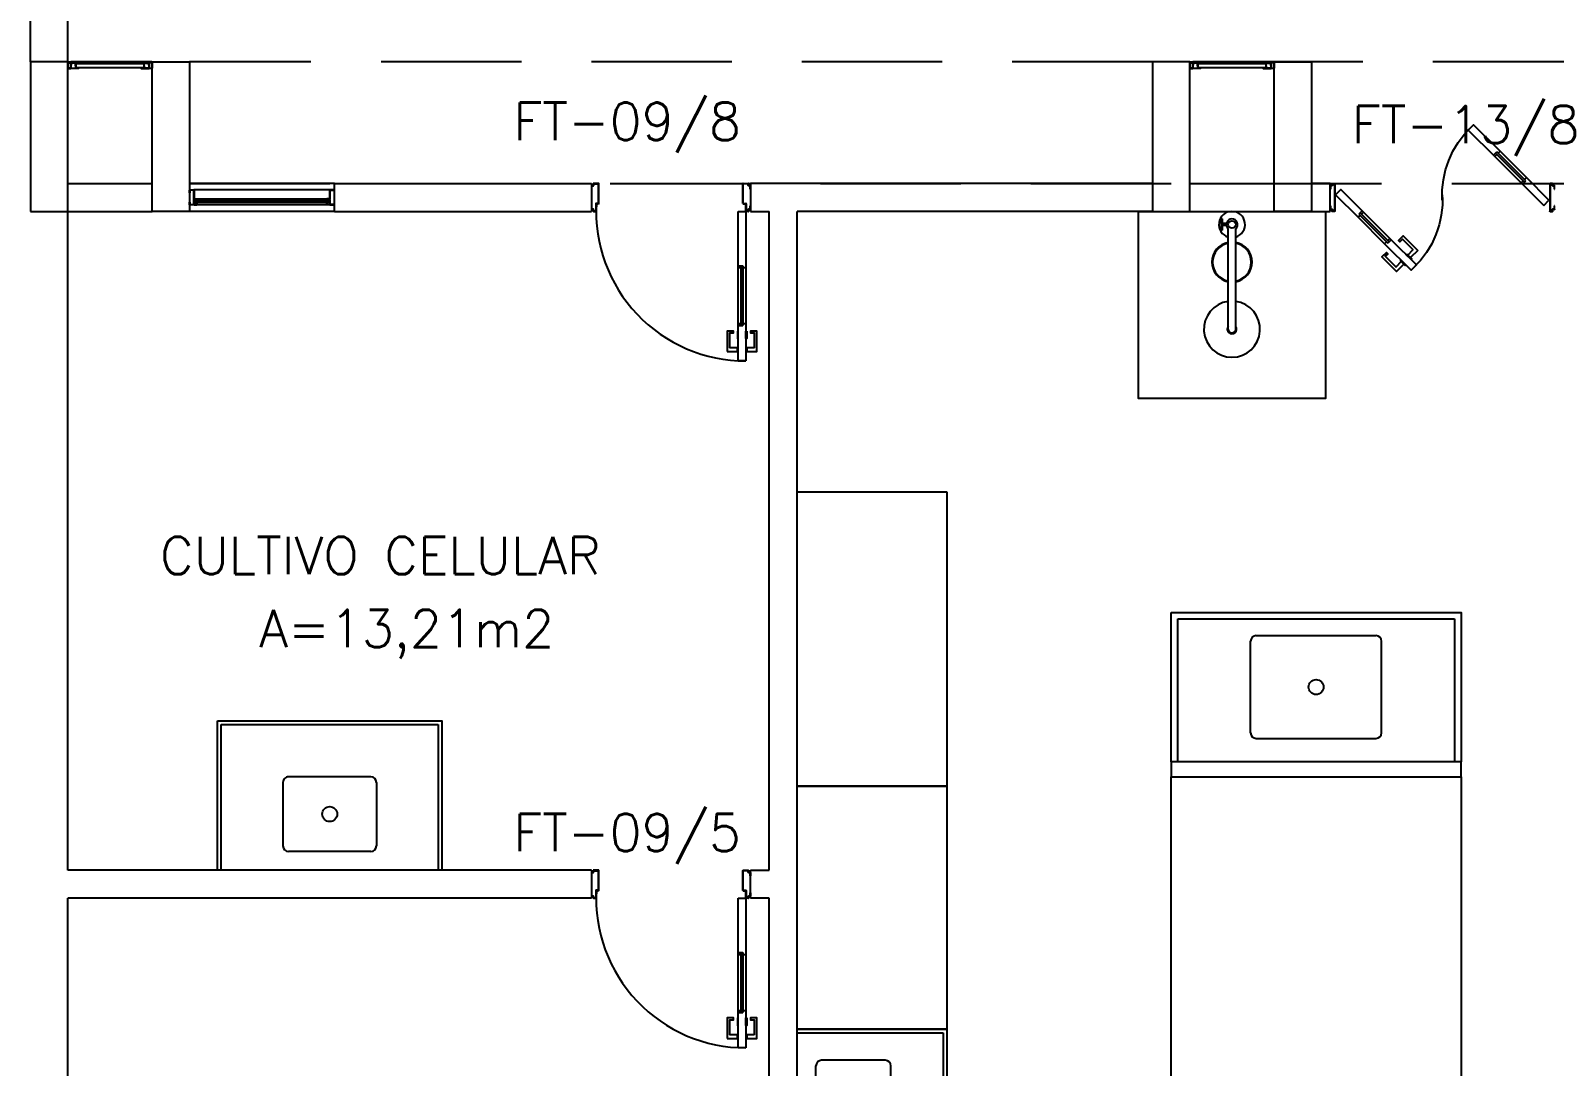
# Model space of a CAD drawing. Header units: millimetres. Extents: x 2128 to 2646, y 1972 to 2207.
# Drawn here: x 2298.61 to 2306.76, y 2103.67 to 2109.21 of the extents above; entities that cross this region are included whole.
import ezdxf

# ---------------------------------------------------------------- set-up
doc = ezdxf.new("R2010")
doc.units = ezdxf.units.MM
doc.linetypes.add('HIDDEN', pattern=[0.375, 0.25, -0.125])
for name, color, linetype in [('A-WC', 2, 'Continuous'), ('AR-ALV', 2, 'Continuous'), ('AR-BANCADAS', 1, 'Continuous'), ('AR-CHUVEIRO', 1, 'Continuous'), ('AR-ESCADA', 2, 'Continuous'), ('AR-ESQ', 1, 'Continuous'), ('AR-ESTC', 3, 'Continuous'), ('AR-LAY-OUT-EQUIPAMENTOS', 1, 'Continuous'), ('AR-PEITORIL', 1, 'Continuous'), ('AR-PISO', 1, 'Continuous'), ('AR-PORTA', 1, 'Continuous'), ('AR-PROJ', 1, 'HIDDEN'), ('BC- VISTA', 1, 'Continuous'), ('BC-CORTE', 14, 'Continuous'), ('BC-CUBA', 1, 'Continuous'), ('COZ1', 1, 'Continuous'), ('DT-ESQ-BAGUETE-C', 1, 'Continuous'), ('DT-ESQ-BAGUETE-V', 1, 'Continuous'), ('DT-ESQ-CHAPA DOBRADA-V', 1, 'Continuous'), ('DT-ESQ-MARCO-V', 1, 'Continuous'), ('DT-ESQ-PERFIL CADEIRA-C', 2, 'Continuous'), ('DT-ESQ-PERFIL CADEIRA-V', 2, 'Continuous'), ('DT-ESQ-PERFIL U-C', 2, 'Continuous'), ('DT-ESQ-VENEZIANA-C', 1, 'Continuous'), ('DT-ESQ-VENEZIANA-V', 1, 'Continuous'), ('DT-ESQ-VIDRO-C', 2, 'Continuous'), ('DT-TXTMOD', 1, 'Continuous'), ('ENDEREÇO', 2, 'Continuous'), ('ES-GUARDACORPO', 2, 'Continuous'), ('es-linhacorte', 1, 'Continuous'), ('ES-PILAR', 3, 'Continuous'), ('Layer2', 2, 'Continuous'), ('maçaneta', 1, 'Continuous'), ('mov', 1, 'Continuous'), ('PM-PERFIL U-C', 2, 'Continuous'), ('PM-VIDRO', 2, 'Continuous'), ('pm1', 2, 'Continuous'), ('pm2', 2, 'Continuous'), ('PROJ2', 1, 'HIDDEN'), ('TEXTO', 2, 'Continuous'), ('Área', 2, 'Continuous')]:
    doc.layers.add(name, color=color, linetype=linetype)
doc.styles.add('S10', font='simplex.shx', dxfattribs={"height": 0.1})
doc.styles.add('UNB-100', font='simplex.shx', dxfattribs={"height": 0.2})
doc.styles.add('UNB1-100', font='simplex.shx', dxfattribs={"height": 0.2})

# ---------------------------------------------------------------- blocks, each defined once
blk = doc.blocks.new('BOX')
at = {"color": 1}
for p, q in [((-0.057, -0.1399), (-0.057, -0.1999)), ((-0.053, -0.1399), (-0.053, -0.1999)), ((-0.03, -0.1649), (-0.053, -0.1649)), ((-0.03, -0.1749), (-0.053, -0.1749)), ((-0.02, -0.7299), (-0.02, -0.1922)), ((0.02, -0.7299), (0.02, -0.1922))]:
    blk.add_line(p, q, dxfattribs=at)
blk.add_circle((0, -0.1699), 0.02, dxfattribs=at)
for centre, radius, start, end in [((0, -0.1699), 0.0699, 286.63481, 253.36519), ((-0.055, -0.1399), 0.002, 0, 180), ((0, -0.1699), 0.03, 311.81031, 228.18969), ((-0.055, -0.1999), 0.002, 180, 0), ((0, -0.3708), 0.1072, 100.75318, 259.24682), ((0, -0.3708), 0.1032, 100.75318, 259.24682), ((0, -0.3708), 0.1032, 280.75318, 79.24682), ((0, -0.3708), 0.1072, 280.75318, 79.24682), ((0, -0.7299), 0.15, 97.66226, 82.33774), ((0, -0.7299), 0.025, 143.1301, 36.8699), ((0, -0.7299), 0.02, 180, 0)]:
    blk.add_arc(centre, radius, start, end, dxfattribs=at)
blk = doc.blocks.new('chuvemerg-p')
at = {"layer": 'A-WC', "xscale": 4.000000000000012, "yscale": 4.000000000000012, "zscale": 4.000000000000012, "rotation": 315.0000000000003}
blk.add_blockref('BOX', (0, 0), dxfattribs=at)
blk = doc.blocks.new('chuveiro-emerg')
at = {"layer": 'AR-LAY-OUT-EQUIPAMENTOS'}
blk.add_lwpolyline([(0, 0.5), (1, 0.5), (1, -0.5), (0, -0.5)], close=True, dxfattribs=at)
at = {"layer": 'AR-LAY-OUT-EQUIPAMENTOS', "xscale": 0.250000000000002, "yscale": 0.250000000000002, "zscale": 0.250000000000002, "rotation": 135}
blk.add_blockref('chuvemerg-p', (-0.1, 0), dxfattribs=at)
blk = doc.blocks.new('CUBAbnc-01P')
at = {"layer": 'COZ1'}
for p, q in [((-0.25, -0.4705), (-0.25, -0.1305)), ((-0.22, -0.1005), (0.22, -0.1005)), ((0.25, -0.4705), (0.25, -0.1305)), ((-0.22, -0.5005), (0.22, -0.5005))]:
    blk.add_line(p, q, dxfattribs=at)
blk.add_circle((0, -0.3005), 0.04, dxfattribs=at)
for centre, start, end in [((-0.22, -0.1305), 90, 180), ((0.22, -0.1305), 0, 90), ((-0.22, -0.4705), 180, 270), ((0.22, -0.4705), 270, 0)]:
    blk.add_arc(centre, 0.03, start, end, dxfattribs=at)
blk = doc.blocks.new('BCP03')
at = {"layer": 'BC- VISTA'}
for p, q in [((0, -0.02), (0.78, -0.02)), ((0.78, -0.02), (0.78, -1.38)), ((0.78, -1.38), (0, -1.38))]:
    blk.add_line(p, q, dxfattribs=at)
blk.add_lwpolyline([(0.8, 0), (0.8, -1.4), (0, -1.4), (0, 0)], close=True, dxfattribs=at)
at = {"layer": 'BC-CUBA', "rotation": 90}
for p in [(0, -0.4167), (0, -0.9833)]:
    blk.add_blockref('CUBAbnc-01P', p, dxfattribs=at)
blk = doc.blocks.new('BCP14')
at = {"layer": 'BC- VISTA'}
blk.add_lwpolyline([(0.8, 0), (0.8, -1.575), (0, -1.575), (0, 0)], close=True, dxfattribs=at)
blk = doc.blocks.new('BCP12')
at = {"layer": 'BC- VISTA'}
blk.add_lwpolyline([(0.8, 0), (0.8, -1.3), (0, -1.3), (0, 0)], close=True, dxfattribs=at)
blk = doc.blocks.new('BCP24')
at = {"layer": 'BC- VISTA'}
blk.add_lwpolyline([(1.55, 0), (1.55, -1.65), (0, -1.65), (0, 0)], close=True, dxfattribs=at)
blk = doc.blocks.new('BCP22')
at = {"layer": 'BC- VISTA'}
for p, q in [((0.035, 0.845), (1.515, 0.845)), ((0.035, 0.08), (0.035, 0.845)), ((1.515, 0.845), (1.515, 0.08))]:
    blk.add_line(p, q, dxfattribs=at)
blk.add_lwpolyline([(0, 0.88), (1.55, 0.88), (1.55, 0.08), (0, 0.08)], close=True, dxfattribs=at)
at = {"layer": 'BC-CORTE'}
blk.add_lwpolyline([(1.55, 0), (1.55, 0.08), (0, 0.08), (0, 0)], close=True, dxfattribs=at)
at = {"layer": 'BC-CUBA'}
for p, q in [((0.455, 0.7555), (1.095, 0.7555)), ((0.425, 0.2355), (0.425, 0.7255)), ((1.125, 0.2355), (1.125, 0.7255)), ((0.455, 0.2055), (1.095, 0.2055))]:
    blk.add_line(p, q, dxfattribs=at)
blk.add_circle((0.775, 0.4805), 0.04, dxfattribs=at)
for centre, start, end in [((0.455, 0.7255), 90, 180), ((1.095, 0.7255), 0, 90), ((0.455, 0.2355), 180, 270), ((1.095, 0.2355), 270, 360)]:
    blk.add_arc(centre, 0.03, start, end, dxfattribs=at)
blk = doc.blocks.new('BCP01')
at = {"layer": 'BC- VISTA'}
for p, q in [((0, -0.02), (0.78, -0.02)), ((0.78, -0.02), (0.78, -1.18)), ((0.78, -1.18), (0, -1.18))]:
    blk.add_line(p, q, dxfattribs=at)
blk.add_lwpolyline([(0.8, 0), (0.8, -1.2), (0, -1.2), (0, 0)], close=True, dxfattribs=at)
at = {"layer": 'BC-CUBA', "rotation": 90}
blk.add_blockref('CUBAbnc-01P', (0, -0.6), dxfattribs=at)
blk = doc.blocks.new('EF01-P')
at = {"layer": 'DT-ESQ-BAGUETE-C', "ltscale": 0.1}
for points in [[(0.0015, 0.035), (0.015, 0.035), (0.015, 0.0335), (0.0015, 0.0335), (0.0015, 0.005), (0.015, 0.005), (0.015, 0.0035), (0.0015, 0.0035, -0.414214), (0, 0.005), (0, 0.0335, -0.414214)], [(0.4485, 0.035), (0.435, 0.035), (0.435, 0.0335), (0.4485, 0.0335), (0.4485, 0.005), (0.435, 0.005), (0.435, 0.0035), (0.4485, 0.0035, 0.414214), (0.45, 0.005), (0.45, 0.0335, 0.414214)]]:
    blk.add_lwpolyline(points, format="xyb", close=True, dxfattribs=at)
at = {"layer": 'DT-ESQ-PERFIL CADEIRA-C', "ltscale": 0.1}
for points in [[(0.01, 0.0015), (0.01, 0.003), (0.0015, 0.003, 1), (0.0015, 0), (0.015, 0, 0.414214), (0.0165, 0.0015), (0.0165, 0.0335), (0.043, 0.0335)], [(0.043, 0.0065), (0.018, 0.0065), (0.018, 0.0165), (0.0165, 0.0165), (0.0165, 0.0065, 0.414214), (0.018, 0.005), (0.043, 0.005), (0.0565, 0.005, 1), (0.0565, 0.008), (0.043, 0.008), (0.043, 0.02), (0.043, 0.032), (0.0565, 0.032, 1), (0.0565, 0.035), (0.043, 0.035), (0.0165, 0.035, 0.414214), (0.015, 0.0335), (0.015, 0.0015), (0.0015, 0.0015)], [(0.0415, 0.02), (0.0415, 0.032, -0.414214), (0.043, 0.0335), (0.0565, 0.0335)], [(0.0415, 0.02), (0.0415, 0.008, 0.414214), (0.043, 0.0065), (0.0565, 0.0065)], [(0.407, 0.0065), (0.432, 0.0065), (0.432, 0.0165), (0.4335, 0.0165), (0.4335, 0.0065, -0.414214), (0.432, 0.005), (0.407, 0.005), (0.3935, 0.005, -1), (0.3935, 0.008), (0.407, 0.008), (0.407, 0.02), (0.407, 0.032), (0.3935, 0.032, -1), (0.3935, 0.035), (0.407, 0.035), (0.4335, 0.035, -0.414214), (0.435, 0.0335), (0.435, 0.0015), (0.4485, 0.0015)], [(0.4085, 0.02), (0.4085, 0.032, 0.414214), (0.407, 0.0335), (0.3935, 0.0335)], [(0.4085, 0.02), (0.4085, 0.008, -0.414214), (0.407, 0.0065), (0.3935, 0.0065)], [(0.44, 0.0015), (0.44, 0.003), (0.4485, 0.003, -1), (0.4485, 0), (0.435, 0, -0.414214), (0.4335, 0.0015), (0.4335, 0.0335), (0.407, 0.0335)]]:
    blk.add_lwpolyline(points, format="xyb", dxfattribs=at)
at = {"layer": 'DT-ESQ-PERFIL CADEIRA-V', "ltscale": 0.1}
blk.add_line((0.015, 0), (0.435, 0), dxfattribs=at)
at = {"layer": 'DT-ESQ-VENEZIANA-C', "ltscale": 0.1}
for p, q in [((0.043, 0.0105), (0.407, 0.0105)), ((0.043, 0.009), (0.407, 0.009))]:
    blk.add_line(p, q, dxfattribs=at)
at = {"layer": 'DT-ESQ-VENEZIANA-V', "ltscale": 0.1}
blk.add_line((0.043, 0.031), (0.407, 0.031), dxfattribs=at)
blk = doc.blocks.new('ES-2P-1PAV-E')
for q in [(-2.95, -0.975), (-2.75, -1.575)]:
    blk.add_line((-2.75, -0.975), q)
at = {"layer": 'AR-PISO'}
for p, q in [((-6.35, 0.775), (0, 0.775)), ((-6.35, 0.775), (-6.35, -0.775)), ((0, -0.775), (0, 0.775)), ((-4.55, -0.775), (0, -0.775)), ((-4.8, -0.9), (-6.3, -0.9)), ((-4.8, -1.2), (-6.3, -1.2)), ((-4.8, -1.5), (-6.3, -1.5)), ((-4.8, -1.8), (-6.3, -1.8)), ((-4.8, -2.1), (-6.2103, -2.1)), ((-4.8, -2.4), (-5.6974, -2.4)), ((-4.8, -2.7), (-5.1112, -2.7))]:
    blk.add_line(p, q, dxfattribs=at)
at = {"layer": 'ES-GUARDACORPO'}
for p, q in [((-6.35, -0.775), (-6.35, -2.0183)), ((-6.3, -0.775), (-6.3, -2.0475)), ((-4.8, -0.9), (-4.8, -0.775)), ((-4.8, -2.8555), (-4.8, -0.9))]:
    blk.add_line(p, q, dxfattribs=at)
for centre in [(-6.325, -0.775), (-4.775, -0.775)]:
    blk.add_arc(centre, 0.025, 0, 180, dxfattribs=at)
at = {"layer": 'es-linhacorte'}
for p, q in [((-5.5781, -2.4698), (-6.5692, -1.8901)), ((-5.5781, -2.4182), (-5.5781, -2.4698)), ((-5.4619, -2.5955), (-5.5781, -2.4182)), ((-4.6489, -2.9309), (-5.4795, -2.516)), ((-5.4795, -2.516), (-5.4619, -2.5955))]:
    blk.add_line(p, q, dxfattribs=at)
at = {"layer": 'ES-PILAR'}
for p, q in [((-2.75, -1.575), (-2.95, -1.575)), ((-4.75, -3.9), (-4.55, -3.9))]:
    blk.add_line(p, q, dxfattribs=at)
for points in [[(-4.55, -1.35), (-4.55, -1.32), (-4.55, -0.775), (-4.75, -0.775), (-4.75, -1.32), (-4.75, -1.35), (-4.75, -3.9), (-4.55, -3.9)], [(-2.75, -0.975), (-2.95, -0.975), (-2.95, -1.575), (-2.75, -1.575)]]:
    blk.add_lwpolyline(points, close=True, dxfattribs=at)
at = {"layer": 'Layer2'}
for p, q in [((-4.75, -1.32), (-4.75, -0.775)), ((-4.55, -1.32), (-4.55, -0.775)), ((-4.75, -3.9), (-4.75, -1.35)), ((-4.55, -3.9), (-4.55, -1.35))]:
    blk.add_line(p, q, dxfattribs=at)
at = {"layer": 'PROJ2', "ltscale": 0.01}
for p, q in [((-4.5, -3.9), (-4.5, -0.775)), ((-3, -0.775), (-3, -5.55)), ((-2.95, -0.775), (-2.95, -5.6)), ((-4.5, -0.9), (-3, -0.9)), ((-4.5, -1.2), (-3, -1.2)), ((-4.5, -1.5), (-3, -1.5)), ((-4.5, -1.8), (-3, -1.8)), ((-6.35, -2.0183), (-6.35, -5.6)), ((-6.3, -2.0475), (-6.3, -5.55)), ((-6.2103, -2.1), (-6.3, -2.1)), ((-4.5, -2.1), (-3, -2.1)), ((-5.6974, -2.4), (-6.3, -2.4)), ((-4.5, -2.4), (-3, -2.4)), ((-5.1112, -2.7), (-6.3, -2.7)), ((-4.5, -2.7), (-3, -2.7)), ((-4.8, -3.9), (-4.8, -2.8555)), ((-4.8, -3), (-6.3, -3)), ((-4.5, -3), (-3, -3)), ((-4.8, -3.3), (-6.3, -3.3)), ((-4.5, -3.3), (-3, -3.3)), ((-4.8, -3.6), (-6.3, -3.6)), ((-4.5, -3.6), (-3, -3.6)), ((-4.8, -3.9), (-6.3, -3.9)), ((-4.8, -3.9), (-4.8, -4.025)), ((-4.75, -3.9), (-4.75, -4.025)), ((-4.55, -3.9), (-4.55, -4.025)), ((-4.5, -3.9), (-4.5, -4.025)), ((-4.5, -3.9), (-3, -3.9)), ((-6.35, -5.6), (-2.95, -5.6)), ((-6.3, -5.55), (-3, -5.55))]:
    blk.add_line(p, q, dxfattribs=at)
for centre in [(-4.775, -4.025), (-4.525, -4.025)]:
    blk.add_arc(centre, 0.025, 180, 0, dxfattribs=at)
blk = doc.blocks.new('EF04A-P')
at = {"layer": 'DT-ESQ-BAGUETE-C', "ltscale": 0.1}
for points in [[(0.039, -0.05), (0.0255, -0.05), (0.0255, -0.0485), (0.039, -0.0485), (0.039, -0.0365), (0.0255, -0.0365), (0.0255, -0.035), (0.039, -0.035, -0.414214), (0.0405, -0.0365), (0.0405, -0.0485, -0.414214)], [(0.736, -0.05), (0.7495, -0.05), (0.7495, -0.0485), (0.736, -0.0485), (0.736, -0.0365), (0.7495, -0.0365), (0.7495, -0.035), (0.736, -0.035, 0.414214), (0.7345, -0.0365), (0.7345, -0.0485, 0.414214)]]:
    blk.add_lwpolyline(points, format="xyb", close=True, dxfattribs=at)
at = {"layer": 'DT-ESQ-BAGUETE-V', "ltscale": 0.1}
blk.add_line((0.736, -0.05), (0.039, -0.05), dxfattribs=at)
at = {"layer": 'DT-ESQ-CHAPA DOBRADA-V', "ltscale": 0.1}
blk.add_line((0.735, -0.067), (0.04, -0.067), dxfattribs=at)
at = {"layer": 'DT-ESQ-MARCO-V', "ltscale": 0.1}
for p, q in [((0.0235, -0.035), (0.7515, -0.035)), ((0.0235, -0.115), (0.7515, -0.115))]:
    blk.add_line(p, q, dxfattribs=at)
at = {"layer": 'DT-ESQ-PERFIL U-C', "ltscale": 0.1}
for points in [[(0.025, -0.0655), (0.025, -0.0655, 0.414214), (0.0235, -0.067), (0.0235, -0.1135), (0.0015, -0.1135), (0.0015, -0.1), (0, -0.1), (0, -0.1135, 0.414214), (0.0015, -0.115), (0.0235, -0.115, 0.414214), (0.025, -0.1135), (0.025, -0.067), (0.04, -0.067, 1), (0.04, -0.064), (0.025, -0.064), (0.025, -0.0365, 0.414214), (0.0235, -0.035), (0.0015, -0.035, 0.414214), (0, -0.0365), (0, -0.05), (0.0015, -0.05), (0.0015, -0.0365), (0.0235, -0.0365), (0.0235, -0.064, 0.414214), (0.025, -0.0655), (0.04, -0.0655)], [(0.75, -0.0655), (0.75, -0.0655, -0.414214), (0.7515, -0.067), (0.7515, -0.1135), (0.7735, -0.1135), (0.7735, -0.1), (0.775, -0.1), (0.775, -0.1135, -0.414214), (0.7735, -0.115), (0.7515, -0.115, -0.414214), (0.75, -0.1135), (0.75, -0.067), (0.735, -0.067, -1), (0.735, -0.064), (0.75, -0.064), (0.75, -0.0365, -0.414214), (0.7515, -0.035), (0.7735, -0.035, -0.414214), (0.775, -0.0365), (0.775, -0.05), (0.7735, -0.05), (0.7735, -0.0365), (0.7515, -0.0365), (0.7515, -0.064, -0.414214), (0.75, -0.0655), (0.735, -0.0655)]]:
    blk.add_lwpolyline(points, format="xyb", dxfattribs=at)
at = {"layer": 'DT-ESQ-VIDRO-C', "ltscale": 0.1}
blk.add_lwpolyline([(0.027, -0.062), (0.027, -0.052), (0.748, -0.052), (0.748, -0.062)], close=True, dxfattribs=at)
at = {"layer": 'DT-TXTMOD', "ltscale": 0.1, "style": 'S10', "flags": 3}
blk.add_attdef('EF04A', (0.05, 0), '', height=0.1, dxfattribs=at)
blk = doc.blocks.new('PM7B')
at = {"layer": 'maçaneta'}
for points in [[(0.7317, -0.2081), (0.7706, -0.247), (0.7848, -0.2329), (0.7576, -0.2056, -0.414214), (0.7576, -0.2035), (0.8131, -0.148), (0.8272, -0.1622), (0.8343, -0.1551), (0.8095, -0.1303)], [(0.806, -0.2824), (0.8449, -0.3213), (0.9227, -0.2435), (0.8979, -0.2187), (0.8908, -0.2258), (0.905, -0.2399), (0.8495, -0.2954, -0.414214), (0.8474, -0.2954), (0.8201, -0.2682)], [(0.8449, -0.3213), (0.806, -0.2824), (0.8201, -0.2682), (0.8474, -0.2954, 0.414214), (0.8495, -0.2954), (0.905, -0.2399), (0.8908, -0.2258), (0.8979, -0.2187), (0.9227, -0.2435)]]:
    blk.add_lwpolyline(points, format="xyb", close=True, dxfattribs=at)
for points in [[(0.7918, -0.2258), (0.7636, -0.2541), (0.7671, -0.2576), (0.7954, -0.2293)], [(0.7918, -0.2258), (0.7636, -0.2541), (0.7671, -0.2576), (0.7954, -0.2293)], [(0.8272, -0.2612), (0.7989, -0.2894), (0.7954, -0.2859), (0.8237, -0.2576)], [(0.8272, -0.2612), (0.7989, -0.2894), (0.7954, -0.2859), (0.8237, -0.2576)]]:
    blk.add_lwpolyline(points, close=True, dxfattribs=at)
at = {"layer": 'mov'}
for centre, start, end in [((0.0994, 0.0888), 356.80287, 46.39924), ((1.1006, 0.0612), 176.80287, 226.39924)]:
    blk.add_arc(centre, 0.5014, start, end, dxfattribs=at)
at = {"layer": 'PM-PERFIL U-C'}
for p, q in [((0, 0.12), (0, 0.1385)), ((0.002, 0.12), (0, 0.12)), ((0.0015, 0.14), (0.01, 0.14)), ((0.0105, 0.138), (0.002, 0.138)), ((0.002, 0.138), (0.002, 0.12)), ((0.01, 0.14), (0.01, 0.1485)), ((0.0115, 0.15), (0.0235, 0.15)), ((0.023, 0.148), (0.012, 0.148)), ((0.012, 0.148), (0.012, 0.1395)), ((0.023, 0.148), (0.023, 0.002)), ((0.025, 0.1485), (0.025, 0.0015)), ((1.175, 0.1485), (1.175, 0.0015)), ((1.1885, 0.15), (1.1765, 0.15)), ((1.177, 0.148), (1.188, 0.148)), ((1.177, 0.148), (1.177, 0.002)), ((1.188, 0.148), (1.188, 0.1395)), ((1.1895, 0.138), (1.198, 0.138)), ((1.19, 0.14), (1.19, 0.1485)), ((1.1985, 0.14), (1.19, 0.14)), ((1.198, 0.138), (1.198, 0.12)), ((1.198, 0.12), (1.2, 0.12)), ((1.2, 0.12), (1.2, 0.1385)), ((0, 0.0115), (0, 0.03)), ((0, 0.03), (0.002, 0.03)), ((0.01, 0.01), (0.0015, 0.01)), ((0.002, 0.03), (0.002, 0.012)), ((0.002, 0.012), (0.0105, 0.012)), ((0.01, 0.0015), (0.01, 0.01)), ((0.0235, 0), (0.0115, 0)), ((0.012, 0.0105), (0.012, 0.002)), ((0.012, 0.002), (0.023, 0.002)), ((1.1765, 0), (1.1885, 0)), ((1.188, 0.002), (1.177, 0.002)), ((1.188, 0.0105), (1.188, 0.002)), ((1.198, 0.012), (1.1895, 0.012)), ((1.19, 0.01), (1.1985, 0.01)), ((1.19, 0.0015), (1.19, 0.01)), ((1.198, 0.03), (1.198, 0.012)), ((1.2, 0.03), (1.198, 0.03)), ((1.2, 0.0115), (1.2, 0.03))]:
    blk.add_line(p, q, dxfattribs=at)
for centre, start, end in [((0.0015, 0.1385), 90, 180), ((0.0115, 0.1485), 90, 180), ((0.0105, 0.1395), 270, 0), ((0.0235, 0.1485), 0, 90), ((1.1765, 0.1485), 90, 180), ((1.1895, 0.1395), 180, 270), ((1.1885, 0.1485), 0, 90), ((1.1985, 0.1385), 0, 90), ((0.0015, 0.0115), 180, 270), ((0.0115, 0.0015), 180, 270), ((0.0105, 0.0105), 0, 90), ((0.0235, 0.0015), 269.93864, 0), ((1.1765, 0.0015), 180, 270.06136), ((1.1895, 0.0105), 90, 180), ((1.1885, 0.0015), 270, 0), ((1.1985, 0.0115), 270, 0)]:
    blk.add_arc(centre, 0.0015, start, end, dxfattribs=at)
at = {"layer": 'PM-VIDRO'}
for p, q in [((0.1607, 0.1707), (0.3021, 0.3122)), ((0.3092, 0.3051), (0.1677, 0.1637)), ((0.8908, -0.1551), (1.0323, -0.0137)), ((1.0393, -0.0207), (0.8979, -0.1622))]:
    blk.add_line(p, q, dxfattribs=at)
at = {"layer": 'pm1'}
for p, q in [((0.3021, 0.3122), (0.2915, 0.3228)), ((0.3021, 0.3122), (0.3092, 0.3192)), ((0.3268, 0.3016), (0.3092, 0.3192)), ((0.3162, 0.3122), (0.3092, 0.3051)), ((0.3198, 0.2945), (0.3092, 0.3051)), ((0.3268, 0.3016), (0.3198, 0.2945)), ((0.0296, 0.0609), (0.1501, 0.1813)), ((0.1501, 0.1813), (0.1607, 0.1707)), ((0.1536, 0.1637), (0.1607, 0.1707)), ((0.1713, 0.146), (0.1536, 0.1637)), ((0.1677, 0.1637), (0.1607, 0.1566)), ((0.1677, 0.1637), (0.1783, 0.1531)), ((0.1783, 0.1531), (0.0579, 0.0326)), ((0.1783, 0.1531), (0.1713, 0.146)), ((0.0579, 0.0326), (0.0296, 0.0609)), ((1.0217, -0.0031), (1.0287, 0.004)), ((1.0287, 0.004), (1.0464, -0.0137)), ((1.0323, -0.0137), (1.0393, -0.0066)), ((1.0464, -0.0137), (1.0393, -0.0207)), ((0.8732, -0.1516), (0.8802, -0.1445)), ((0.8732, -0.1516), (0.8908, -0.1692)), ((0.8802, -0.1445), (0.8908, -0.1551)), ((0.8838, -0.1622), (0.8908, -0.1551)), ((0.8979, -0.1622), (0.8908, -0.1692)), ((0.8979, -0.1622), (0.9085, -0.1728))]:
    blk.add_line(p, q, dxfattribs=at)
for points in [[(0.2915, 0.3228), (0.4329, 0.4642), (0.4612, 0.4359), (0.3198, 0.2945)], [(1.0323, -0.0137), (1.0217, -0.0031), (1.1421, 0.1174), (1.1704, 0.0891), (1.0499, -0.0313), (1.0393, -0.0207)], [(0.9085, -0.1728), (0.7671, -0.3142), (0.7388, -0.2859), (0.8732, -0.1516)]]:
    blk.add_lwpolyline(points, dxfattribs=at)
at = {"layer": 'pm2', "color": 1}
for p, q in [((0.1501, 0.1813), (0.2915, 0.3228)), ((0.3198, 0.2945), (0.1783, 0.1531)), ((0.8802, -0.1445), (1.0217, -0.0031)), ((1.0499, -0.0313), (0.9085, -0.1728))]:
    blk.add_line(p, q, dxfattribs=at)
blk = doc.blocks.new('PM3V')
at = {"layer": 'maçaneta'}
for points in [[(0.02, 0.9), (-0.035, 0.9), (-0.035, 0.79), (0, 0.79), (0, 0.8), (-0.02, 0.8), (-0.02, 0.8785, -0.414214), (-0.0185, 0.88), (0.02, 0.88)], [(0.125, 0.9), (0.07, 0.9), (0.07, 0.88), (0.1085, 0.88, -0.414214), (0.11, 0.8785), (0.11, 0.8), (0.09, 0.8), (0.09, 0.79), (0.125, 0.79)]]:
    blk.add_lwpolyline(points, format="xyb", close=True, dxfattribs=at)
for points in [[(0.02, 0.79), (0.02, 0.83), (0.025, 0.83), (0.025, 0.79)], [(0.07, 0.79), (0.07, 0.83), (0.065, 0.83), (0.065, 0.79)]]:
    blk.add_lwpolyline(points, close=True, dxfattribs=at)
at = {"layer": 'mov'}
blk.add_arc((0.025, 0.15), 0.8, 356.84716, 90, dxfattribs=at)
at = {"layer": 'PM-PERFIL U-C'}
for p, q in [((0, 0.12), (0, 0.1385)), ((0.002, 0.12), (0, 0.12)), ((0.0015, 0.14), (0.01, 0.14)), ((0.002, 0.138), (0.002, 0.12)), ((0.0105, 0.138), (0.002, 0.138)), ((0.01, 0.14), (0.01, 0.1485)), ((0.0115, 0.15), (0.0235, 0.15)), ((0.012, 0.148), (0.012, 0.1395)), ((0.023, 0.148), (0.012, 0.148)), ((0.023, 0.1085), (0.023, 0.148)), ((0.038, 0.107), (0.0245, 0.107)), ((0.025, 0.1485), (0.025, 0.109)), ((0.0385, 0.109), (0.025, 0.109)), ((0.038, 0.107), (0.038, 0.002)), ((0.04, 0.1075), (0.04, 0.0015)), ((0.81, 0.1075), (0.81, 0.0015)), ((0.8115, 0.109), (0.825, 0.109)), ((0.812, 0.107), (0.8255, 0.107)), ((0.812, 0.107), (0.812, 0.002)), ((0.825, 0.1485), (0.825, 0.109)), ((0.8385, 0.15), (0.8265, 0.15)), ((0.827, 0.148), (0.838, 0.148)), ((0.827, 0.1085), (0.827, 0.148)), ((0.838, 0.148), (0.838, 0.1395)), ((0.8395, 0.138), (0.848, 0.138)), ((0.84, 0.14), (0.84, 0.1485)), ((0.8485, 0.14), (0.84, 0.14)), ((0.848, 0.138), (0.848, 0.12)), ((0.848, 0.12), (0.85, 0.12)), ((0.85, 0.12), (0.85, 0.1385)), ((0, 0.03), (0.002, 0.03)), ((0, 0.0115), (0, 0.03)), ((0.01, 0.01), (0.0015, 0.01)), ((0.002, 0.03), (0.002, 0.012)), ((0.002, 0.012), (0.0105, 0.012)), ((0.01, 0.0015), (0.01, 0.01)), ((0.0385, 0), (0.0115, 0)), ((0.012, 0.0105), (0.012, 0.002)), ((0.012, 0.002), (0.038, 0.002)), ((0.8115, 0), (0.8385, 0)), ((0.838, 0.002), (0.812, 0.002)), ((0.838, 0.0105), (0.838, 0.002)), ((0.848, 0.012), (0.8395, 0.012)), ((0.84, 0.0015), (0.84, 0.01)), ((0.84, 0.01), (0.8485, 0.01)), ((0.85, 0.03), (0.848, 0.03)), ((0.848, 0.03), (0.848, 0.012)), ((0.85, 0.0115), (0.85, 0.03))]:
    blk.add_line(p, q, dxfattribs=at)
for centre, start, end in [((0.0015, 0.1385), 90, 180), ((0.0115, 0.1485), 90, 180), ((0.0105, 0.1395), 270, 0), ((0.0245, 0.1085), 180, 270), ((0.0235, 0.1485), 360, 90), ((0.0385, 0.1075), 0, 90), ((0.8115, 0.1075), 90, 180), ((0.8265, 0.1485), 90, 180), ((0.8255, 0.1085), 270, 0), ((0.8395, 0.1395), 180, 270), ((0.8385, 0.1485), 0, 90), ((0.8485, 0.1385), 0, 90), ((0.0015, 0.0115), 180, 270), ((0.0115, 0.0015), 180, 270), ((0.0105, 0.0105), 0, 90), ((0.0385, 0.0015), 269.93864, 0), ((0.8115, 0.0015), 180, 270.06136), ((0.8395, 0.0105), 90, 180), ((0.8385, 0.0015), 270, 0), ((0.8485, 0.0115), 270, 0)]:
    blk.add_arc(centre, 0.0015, start, end, dxfattribs=at)
at = {"layer": 'PM-VIDRO', "color": 1}
for p, q in [((0.04, 0.45), (0.04, 0.75)), ((0.05, 0.75), (0.05, 0.45))]:
    blk.add_line(p, q, dxfattribs=at)
at = {"layer": 'pm1'}
for p, q in [((0.025, 0.95), (0.065, 0.95)), ((0.025, 0.75), (0.025, 0.95)), ((0.065, 0.95), (0.065, 0.76)), ((0.04, 0.75), (0.025, 0.75)), ((0.065, 0.76), (0.04, 0.76)), ((0.04, 0.75), (0.04, 0.76)), ((0.05, 0.76), (0.05, 0.75)), ((0.065, 0.75), (0.05, 0.75)), ((0.065, 0.76), (0.065, 0.75)), ((0.025, 0.15), (0.025, 0.45)), ((0.04, 0.45), (0.025, 0.45)), ((0.04, 0.44), (0.04, 0.45)), ((0.065, 0.44), (0.04, 0.44)), ((0.065, 0.45), (0.05, 0.45)), ((0.05, 0.45), (0.05, 0.44)), ((0.065, 0.45), (0.065, 0.44)), ((0.065, 0.44), (0.065, 0.15)), ((0.065, 0.15), (0.025, 0.15))]:
    blk.add_line(p, q, dxfattribs=at)
at = {"layer": 'pm2'}
for p, q in [((0.025, 0.45), (0.025, 0.75)), ((0.065, 0.75), (0.065, 0.45)), ((0.025, 0.15), (0.025, 0.109)), ((0.025, 0.109), (0.035, 0.109)), ((0.8252, 0.109), (0.8152, 0.109)), ((0.8152, 0), (0.8402, 0)), ((0.8402, 0.01), (0.8502, 0.01)), ((0.8402, 0), (0.8402, 0.01))]:
    blk.add_line(p, q, dxfattribs=at)
blk = doc.blocks.new('PM3V-B')
at = {"layer": 'maçaneta'}
for points in [[(0.02, 0.9), (-0.035, 0.9), (-0.035, 0.79), (0, 0.79), (0, 0.8), (-0.02, 0.8), (-0.02, 0.8785, -0.414214), (-0.0185, 0.88), (0.02, 0.88)], [(0.125, 0.9), (0.07, 0.9), (0.07, 0.88), (0.1085, 0.88, -0.414214), (0.11, 0.8785), (0.11, 0.8), (0.09, 0.8), (0.09, 0.79), (0.125, 0.79)]]:
    blk.add_lwpolyline(points, format="xyb", close=True, dxfattribs=at)
for points in [[(0.02, 0.79), (0.02, 0.83), (0.025, 0.83), (0.025, 0.79)], [(0.07, 0.79), (0.07, 0.83), (0.065, 0.83), (0.065, 0.79)]]:
    blk.add_lwpolyline(points, close=True, dxfattribs=at)
at = {"layer": 'mov'}
blk.add_arc((0.025, 0.15), 0.8, 356.84716, 90, dxfattribs=at)
at = {"layer": 'PM-PERFIL U-C'}
for p, q in [((0, 0.12), (0, 0.1385)), ((0.002, 0.12), (0, 0.12)), ((0.0015, 0.14), (0.01, 0.14)), ((0.002, 0.138), (0.002, 0.12)), ((0.0105, 0.138), (0.002, 0.138)), ((0.01, 0.14), (0.01, 0.1485)), ((0.0115, 0.15), (0.0235, 0.15)), ((0.012, 0.148), (0.012, 0.1395)), ((0.023, 0.148), (0.012, 0.148)), ((0.023, 0.1085), (0.023, 0.148)), ((0.038, 0.107), (0.0245, 0.107)), ((0.025, 0.15), (0.025, 0.109)), ((0.025, 0.1485), (0.025, 0.109)), ((0.025, 0.109), (0.035, 0.109)), ((0.0385, 0.109), (0.025, 0.109)), ((0.038, 0.107), (0.038, 0.002)), ((0.04, 0.1075), (0.04, 0.0015)), ((0.81, 0.1075), (0.81, 0.0015)), ((0.8115, 0.109), (0.825, 0.109)), ((0.812, 0.107), (0.8255, 0.107)), ((0.812, 0.107), (0.812, 0.002)), ((0.8252, 0.109), (0.8152, 0.109)), ((0.825, 0.1485), (0.825, 0.109)), ((0.8385, 0.15), (0.8265, 0.15)), ((0.827, 0.148), (0.838, 0.148)), ((0.827, 0.1085), (0.827, 0.148)), ((0.838, 0.148), (0.838, 0.1395)), ((0.8395, 0.138), (0.848, 0.138)), ((0.84, 0.14), (0.84, 0.1485)), ((0.8485, 0.14), (0.84, 0.14)), ((0.848, 0.138), (0.848, 0.12)), ((0.848, 0.12), (0.85, 0.12)), ((0.85, 0.12), (0.85, 0.1385)), ((0, 0.03), (0.002, 0.03)), ((0, 0.0115), (0, 0.03)), ((0.01, 0.01), (0.0015, 0.01)), ((0.002, 0.03), (0.002, 0.012)), ((0.002, 0.012), (0.0105, 0.012)), ((0.01, 0.0015), (0.01, 0.01)), ((0.0385, 0), (0.0115, 0)), ((0.012, 0.0105), (0.012, 0.002)), ((0.012, 0.002), (0.038, 0.002)), ((0.8115, 0), (0.8385, 0)), ((0.838, 0.002), (0.812, 0.002)), ((0.8152, 0), (0.8402, 0)), ((0.838, 0.0105), (0.838, 0.002)), ((0.848, 0.012), (0.8395, 0.012)), ((0.84, 0.0015), (0.84, 0.01)), ((0.84, 0.01), (0.8485, 0.01)), ((0.8402, 0.01), (0.8502, 0.01)), ((0.8402, 0), (0.8402, 0.01)), ((0.85, 0.03), (0.848, 0.03)), ((0.848, 0.03), (0.848, 0.012)), ((0.85, 0.0115), (0.85, 0.03))]:
    blk.add_line(p, q, dxfattribs=at)
for centre, start, end in [((0.0015, 0.1385), 90, 180), ((0.0115, 0.1485), 90, 180), ((0.0105, 0.1395), 270, 0), ((0.0245, 0.1085), 180, 270), ((0.0235, 0.1485), 360, 90), ((0.0385, 0.1075), 0, 90), ((0.8115, 0.1075), 90, 180), ((0.8265, 0.1485), 90, 180), ((0.8255, 0.1085), 270, 0), ((0.8395, 0.1395), 180, 270), ((0.8385, 0.1485), 0, 90), ((0.8485, 0.1385), 0, 90), ((0.0015, 0.0115), 180, 270), ((0.0115, 0.0015), 180, 270), ((0.0105, 0.0105), 0, 90), ((0.0385, 0.0015), 269.93864, 0), ((0.8115, 0.0015), 180, 270.06136), ((0.8395, 0.0105), 90, 180), ((0.8385, 0.0015), 270, 0), ((0.8485, 0.0115), 270, 0)]:
    blk.add_arc(centre, 0.0015, start, end, dxfattribs=at)
at = {"layer": 'PM-VIDRO'}
for p, q in [((0.04, 0.45), (0.04, 0.75)), ((0.05, 0.75), (0.05, 0.45))]:
    blk.add_line(p, q, dxfattribs=at)
at = {"layer": 'pm1'}
for p, q in [((0.025, 0.95), (0.065, 0.95)), ((0.025, 0.75), (0.025, 0.95)), ((0.065, 0.95), (0.065, 0.76)), ((0.04, 0.75), (0.025, 0.75)), ((0.065, 0.76), (0.04, 0.76)), ((0.04, 0.75), (0.04, 0.76)), ((0.05, 0.76), (0.05, 0.75)), ((0.065, 0.75), (0.05, 0.75)), ((0.065, 0.76), (0.065, 0.75)), ((0.025, 0.15), (0.025, 0.45)), ((0.04, 0.45), (0.025, 0.45)), ((0.04, 0.44), (0.04, 0.45)), ((0.065, 0.44), (0.04, 0.44)), ((0.065, 0.45), (0.05, 0.45)), ((0.05, 0.45), (0.05, 0.44)), ((0.065, 0.45), (0.065, 0.44)), ((0.065, 0.44), (0.065, 0.15)), ((0.065, 0.15), (0.025, 0.15))]:
    blk.add_line(p, q, dxfattribs=at)
at = {"layer": 'pm2'}
for p, q in [((0.025, 0.45), (0.025, 0.75)), ((0.065, 0.75), (0.065, 0.45))]:
    blk.add_line(p, q, dxfattribs=at)

msp = doc.modelspace()

# ---------------------------------------------------------------- linework, layer by layer
at = {"layer": 'AR-ALV'}
for p, q in [((2298.6115, 2109.0401), (2298.6115, 2109.9226)), ((2298.8115, 2109.0401), (2298.8115, 2109.9226)), ((2298.8115, 2108.3901), (2299.2615, 2108.3901)), ((2300.2365, 2108.2401), (2300.2365, 2108.3901)), ((2300.2365, 2108.3901), (2301.6115, 2108.3901)), ((2301.6113, 2108.3901), (2301.6113, 2108.2401)), ((2304.6115, 2108.3901), (2302.4615, 2108.3901)), ((2302.4615, 2108.3901), (2302.4615, 2108.2401)), ((2304.8115, 2108.3901), (2305.2615, 2108.3901)), ((2305.5615, 2108.3901), (2305.4615, 2108.3901)), ((2305.5615, 2108.2401), (2305.5615, 2108.3901)), ((2298.8115, 2108.2401), (2299.2615, 2108.2401)), ((2298.8115, 2104.7151), (2298.8115, 2108.2401)), ((2300.2365, 2108.2401), (2301.6115, 2108.2401)), ((2302.4615, 2108.2401), (2302.5615, 2108.2401)), ((2302.5615, 2104.7151), (2302.5615, 2108.2401)), ((2302.7115, 2099.9151), (2302.7115, 2108.2401)), ((2304.6115, 2108.2401), (2302.7115, 2108.2401)), ((2304.8115, 2108.2401), (2305.2615, 2108.2401)), ((2305.4615, 2108.2401), (2305.5615, 2108.2401)), ((2301.6113, 2104.7151), (2298.8115, 2104.7151)), ((2301.6113, 2104.7151), (2301.6113, 2104.5651)), ((2302.4615, 2104.5651), (2302.4615, 2104.7151)), ((2302.4615, 2104.7151), (2302.5615, 2104.7151)), ((2298.8115, 2099.9151), (2298.8115, 2104.5651)), ((2301.6113, 2104.5651), (2298.8115, 2104.5651)), ((2302.5615, 2104.5651), (2302.4615, 2104.5651)), ((2302.5615, 2099.9151), (2302.5615, 2104.5651))]:
    msp.add_line(p, q, dxfattribs=at)
at = {"layer": 'AR-ESTC'}
for p, q in [((2298.8115, 2109.0401), (2298.6115, 2109.0401)), ((2298.6115, 2109.0401), (2298.6115, 2108.2401)), ((2298.8115, 2108.2401), (2298.8115, 2109.0401)), ((2299.2615, 2109.0401), (2299.4615, 2109.0401)), ((2299.2615, 2108.2401), (2299.2615, 2109.0401)), ((2299.4615, 2109.0401), (2299.4615, 2108.2401)), ((2304.8115, 2109.0401), (2304.6115, 2109.0401)), ((2304.6115, 2109.0401), (2304.6115, 2108.2401)), ((2304.8115, 2108.2401), (2304.8115, 2109.0401)), ((2305.2615, 2109.0401), (2305.4615, 2109.0401)), ((2305.2615, 2108.2401), (2305.2615, 2109.0401)), ((2305.4615, 2109.0401), (2305.4615, 2108.2401)), ((2298.6115, 2108.2401), (2298.8115, 2108.2401)), ((2299.4615, 2108.2401), (2299.2615, 2108.2401)), ((2304.6115, 2108.2401), (2304.8115, 2108.2401)), ((2305.4615, 2108.2401), (2305.2615, 2108.2401))]:
    msp.add_line(p, q, dxfattribs=at)
at = {"layer": 'AR-PEITORIL'}
for p, q in [((2300.2365, 2108.3901), (2299.4615, 2108.3901)), ((2300.2365, 2108.2401), (2299.4615, 2108.2401))]:
    msp.add_line(p, q, dxfattribs=at)
at = {"layer": 'AR-PROJ', "ltscale": 3}
for p, q in [((2358.6115, 2109.0401), (2299.4615, 2109.0401)), ((2299.4615, 2109.0401), (2299.4615, 2108.3901)), ((2299.4615, 2108.3901), (2358.6115, 2108.3901))]:
    msp.add_line(p, q, dxfattribs=at)

# ---------------------------------------------------------------- block references
at = {"layer": 'AR-BANCADAS'}
for name, p in [('BCP14', (2302.7115, 2106.7401)), ('BCP22', (2304.7115, 2105.2151)), ('BCP12', (2302.7115, 2105.1651)), ('BCP24', (2304.7115, 2105.2151)), ('BCP03', (2302.7115, 2103.8651))]:
    msp.add_blockref(name, p, dxfattribs=at)
at = {"layer": 'AR-BANCADAS', "rotation": 90}
msp.add_blockref('BCP01', (2299.6115, 2104.7151), dxfattribs=at)
at = {"layer": 'AR-CHUVEIRO', "rotation": 270}
msp.add_blockref('chuveiro-emerg', (2305.0365, 2108.2401), dxfattribs=at)
at = {"layer": 'AR-ESCADA'}
msp.add_blockref('ES-2P-1PAV-E', (2298.6115, 2110.4651), dxfattribs=at)
at = {"layer": 'AR-ESQ', "rotation": 180}
for name, p in [('EF01-P', (2299.2615, 2109.0401)), ('EF01-P', (2305.2615, 2109.0401)), ('EF04A-P', (2300.2365, 2108.2401))]:
    msp.add_blockref(name, p, dxfattribs=at)
at = {"layer": 'AR-PORTA', "xscale": -1}
msp.add_blockref('PM7B', (2306.7615, 2108.2401), dxfattribs=at)
at = {"layer": 'AR-PORTA', "rotation": 180}
for name, p in [('PM3V-B', (2302.4615, 2108.3901)), ('PM3V', (2302.4615, 2104.7151))]:
    msp.add_blockref(name, p, dxfattribs=at)

# ---------------------------------------------------------------- texts
at = {"layer": 'ENDEREÇO', "style": 'UNB1-100'}
for s, p in [('FT-09/8', (2301.1943, 2108.6224)), ('FT-13/8', (2305.678, 2108.6053)), ('FT-09/5', (2301.194, 2104.817))]:
    msp.add_text(s, height=0.2, dxfattribs=at).set_placement(p)
at = {"layer": 'TEXTO', "style": 'UNB-100'}
msp.add_text('CULTIVO CELULAR', height=0.2, dxfattribs=at).set_placement((2299.304, 2106.2987))
at = {"layer": 'Área', "style": 'UNB-100'}
msp.add_text('A=13,21m2', height=0.2, dxfattribs=at).set_placement((2299.8347, 2105.9088))

doc.saveas('drawing.dxf')
